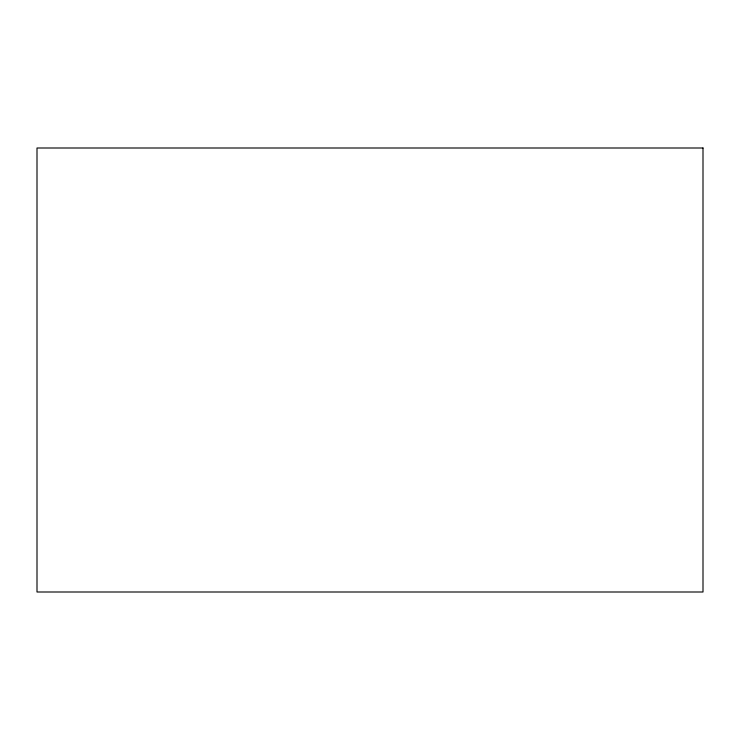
<?xml version="1.0" encoding="UTF-8"?>
<svg xmlns="http://www.w3.org/2000/svg" width="740" height="740" viewBox="0 0 740 740"><rect width="100%" height="100%" fill="white"/><g stroke="black" fill="none" stroke-linecap="round" stroke-linejoin="round"><path stroke-width="1.11" d="M703 148L37 148L37 592L703 592L703 148"/></g></svg>
